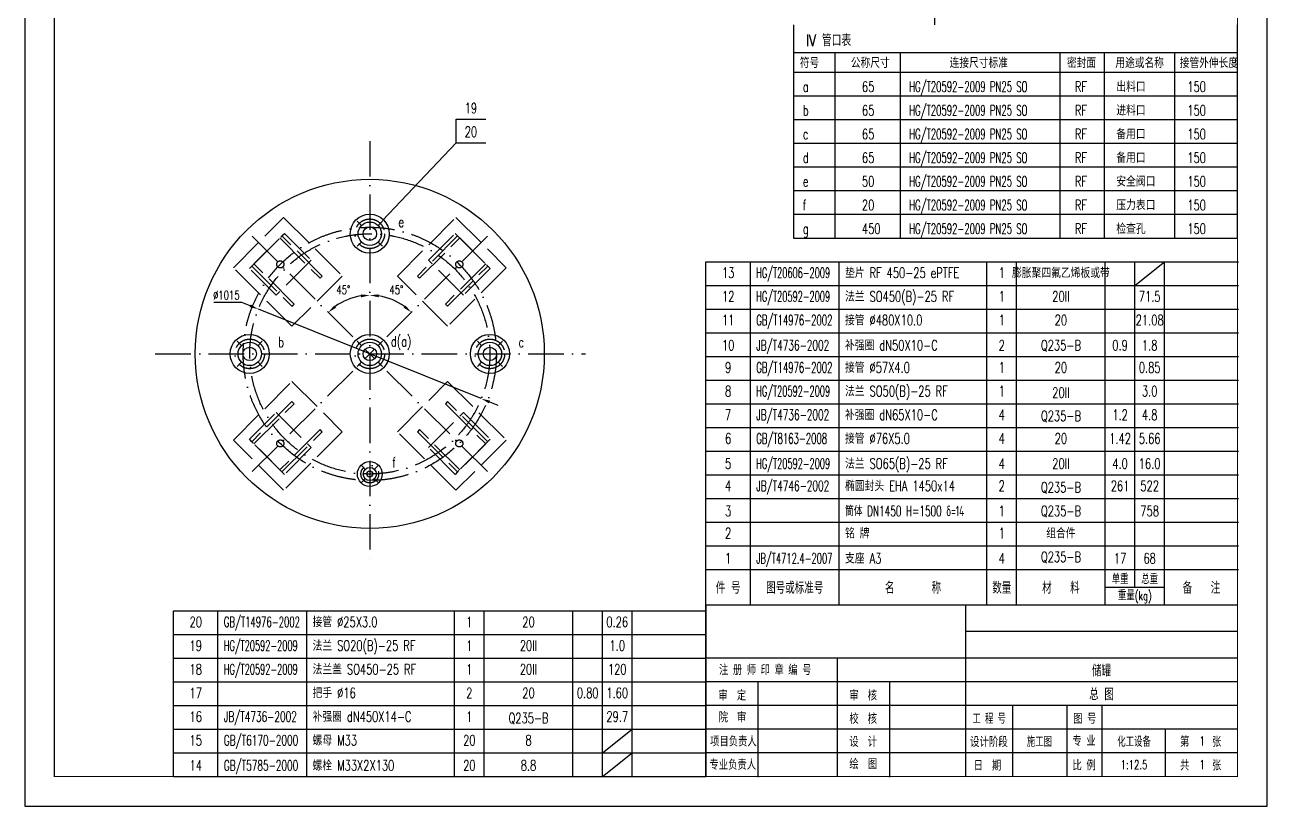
# Model space of a CAD drawing. Extents: x -619 to 10293, y 188 to 7613.
# Drawn here: x 5043 to 10293, y 188 to 3488 of the extents above; entities that cross this region are included whole.
import ezdxf
from ezdxf.enums import TextEntityAlignment as Align

# ---------------------------------------------------------------- set-up
doc = ezdxf.new("R2010")
doc.units = 0
doc.header["$LTSCALE"] = 12.5
doc.linetypes.add('ACAD_ISO02W100', pattern=[15, 12, -3])
doc.linetypes.add('ACAD_ISO10W100', pattern=[18, 12, -3, 0, -3])
doc.layers.get('0').update_dxf_attribs({"linetype": 'CONTINUOUS'})
doc.layers.get('DEFPOINTS').update_dxf_attribs({"linetype": 'CONTINUOUS'})
for name, color, linetype in [('1', 2, 'CONTINUOUS'), ('2', 1, 'CONTINUOUS'), ('K1', 4, 'CONTINUOUS'), ('TANK', 1, 'CONTINUOUS'), ('TANKX', 2, 'ACAD_ISO10W100'), ('TANKY', 7, 'CONTINUOUS'), ('XUXIAN', 7, 'ACAD_ISO02W100')]:
    doc.layers.add(name, color=color, linetype=linetype)
doc.styles.add('HZFS', font='simplex.shx', dxfattribs={"width": 0.7, "bigfont": 'hzfs.shx'})
doc.styles.add('ST', font='SimSun.ttf', dxfattribs={"width": 0.75})
doc.dimstyles.new('PVCAD$2', dxfattribs={"dimscale": 12.5, "dimtxt": 3, "dimasz": 3, "dimexe": 2, "dimexo": 1, "dimgap": 1, "dimtad": 2, "dimtih": 1, "dimdec": 0, "dimzin": 0, "dimtxsty": 'HZFS', "dimcen": 2.5, "dimclrd": 4, "dimclre": 4, "dimazin": 3, "dimtfac": 1, "dimtmove": 0, "dimatfit": 3})
doc.dimstyles.new('PVCAD$3', dxfattribs={"dimscale": 12.5, "dimtxt": 3, "dimasz": 3, "dimexe": 2, "dimexo": 1, "dimgap": 1, "dimtad": 1, "dimtoh": 1, "dimdec": 0, "dimzin": 0, "dimtxsty": 'HZFS', "dimcen": 2.5, "dimclrd": 4, "dimclre": 4, "dimazin": 3, "dimtfac": 1, "dimtmove": 0, "dimatfit": 3})

# ---------------------------------------------------------------- blocks, each defined once
blk = doc.blocks.new('*D16')
at = {"color": 4}
for p, q in [((5959.8, 2315.2), (5841, 2315.2)), ((5994.6, 2301.2), (5959.8, 2315.2)), ((6971.3, 1909), (6029.4, 2287.2)), ((7006.1, 1895.1), (7040.9, 1881.1))]:
    blk.add_line(p, q, dxfattribs=at)
for points in [[(5996.9, 2307), (5992.3, 2295.4), (6029.4, 2287.2)], [(7008.4, 1900.9), (7003.8, 1889.3), (6971.3, 1909)]]:
    blk.add_solid(points, dxfattribs=at)
at = {"layer": 'DEFPOINTS', "color": 0}
for p in [(6029.4, 2287.2), (6971.3, 1909)]:
    blk.add_point(p, dxfattribs=at)
at = {"color": 0, "insert": (5894.2, 2346.4), "char_height": 37.5, "attachment_point": 5, "style": 'HZFS'}
blk.add_mtext('∅1015', dxfattribs=at)
blk = doc.blocks.new('*D19')
at = {"color": 4}
blk.add_arc((6500.3, 2098.1), 247.8, 98.6774, 126.3226, dxfattribs=at)
for points in [[(6462.5, 2349.4), (6463.4, 2336.9), (6500.3, 2346)], [(6357.6, 2293.1), (6349.5, 2302.6), (6325.1, 2273.4)]]:
    blk.add_solid(points, dxfattribs=at)
at = {"layer": 'DEFPOINTS', "color": 0}
for p in [(6500.3, 2997), (6003.6, 2594.9), (6436.2, 2337.5), (6500.3, 2098.1), (6500.3, 1203.9)]:
    blk.add_point(p, dxfattribs=at)
at = {"color": 0, "insert": (6388.2, 2368.8), "char_height": 37.5, "attachment_point": 5, "style": 'HZFS'}
blk.add_mtext('45°', dxfattribs=at)
blk = doc.blocks.new('*D20')
at = {"color": 4}
blk.add_arc((6500.3, 2098.1), 248, 53.6723, 81.3277, dxfattribs=at)
for points in [[(6537.3, 2337.1), (6538.2, 2349.5), (6500.3, 2346.1)], [(6651.3, 2302.7), (6643.2, 2293.2), (6675.7, 2273.5)]]:
    blk.add_solid(points, dxfattribs=at)
at = {"layer": 'DEFPOINTS', "color": 0}
for p in [(6500.3, 2997), (6997.1, 2594.9), (6624.3, 2312.9), (6500.3, 2098.1), (6500.3, 1203.9)]:
    blk.add_point(p, dxfattribs=at)
at = {"color": 0, "insert": (6612.5, 2368.9), "char_height": 37.5, "attachment_point": 5, "style": 'HZFS'}
blk.add_mtext('45°', dxfattribs=at)

msp = doc.modelspace()

# ---------------------------------------------------------------- linework, layer by layer
for p, q in [((5042.5, 7612.6), (5042.5, 187.6)), ((10292.5, 187.6), (10292.5, 7612.6)), ((9733.5, 2387.6), (9858.5, 2487.6)), ((10167.5, 925.1), (9019.5, 925.1)), ((10167.5, 812.6), (7921, 812.6)), ((10167.5, 712.6), (7921, 712.6)), ((10167.5, 612.6), (7921, 612.6)), ((9594, 612.6), (9594, 312.6)), ((10167.5, 512.6), (7921, 512.6)), ((10167.5, 412.6), (7921, 412.6)), ((5042.5, 187.6), (10292.5, 187.6))]:
    msp.add_line(p, q)
at = {"color": 7}
for p, q in [((9019.5, 312.6), (9019.5, 1037.6)), ((8476.2, 312.6), (8476.2, 812.6)), ((8142.2, 309.6), (8142.2, 712.6)), ((8697.4, 309.6), (8697.4, 712.6)), ((9218.1, 312.6), (9218.1, 612.6)), ((9447.9, 312.6), (9447.9, 612.6)), ((9862.4, 312.6), (9862.4, 512.6))]:
    msp.add_line(p, q, dxfattribs=at)
at = {"layer": '1', "color": 7}
for p, q in [((8886.3, 3820.7), (8886.3, 3488.2)), ((10167.5, 3369.4), (8292.5, 3369.4)), ((8467.5, 2586.3), (8467.5, 3369.4)), ((8742.5, 2586.3), (8742.5, 3369.4)), ((9417.5, 2586.3), (9417.5, 3369.4)), ((9605, 2586.3), (9605, 3369.4)), ((9901.8, 2586.3), (9901.8, 3369.4)), ((10167.5, 3286.3), (8292.5, 3286.3)), ((10167.5, 3186.3), (8292.5, 3186.3)), ((10167.5, 3086.3), (8292.5, 3086.3)), ((10167.5, 2986.3), (8292.5, 2986.3)), ((10167.5, 2886.3), (8292.5, 2886.3)), ((10167.5, 2786.3), (8292.5, 2786.3)), ((10167.5, 2686.3), (8292.5, 2686.3))]:
    msp.add_line(p, q, dxfattribs=at)
at = {"layer": '2'}
for p, q in [((8292.5, 2953.8), (8292.5, 3488.2)), ((8292.5, 2586.3), (8292.5, 3488.2)), ((10167.5, 2586.3), (10167.5, 3488.2)), ((10167.5, 2586.3), (8292.5, 2586.3))]:
    msp.add_line(p, q, dxfattribs=at)
at = {"layer": 'K1', "color": 7}
msp.add_line((7921, 312.6), (7921, 1037.6), dxfattribs=at)
at = {"layer": 'K1', "const_width": 5}
msp.add_lwpolyline([(10167.5, 312.6), (10167.5, 7300.1), (5167.5, 7300.1), (5167.5, 312.6)], close=True, dxfattribs=at)
at = {"layer": 'K1', "color": 7}
for points in [[(10167.5, 1037.6, 5, 5, 0), (7921, 1037.6, 5, 5, 0), (7921, 312.6, 5, 5, 0)], [(10167.5, 1037.6, 5, 5, 0), (10167.5, 312.6, 5, 5, 0)], [(10167.5, 312.6, 5, 5, 0), (7921, 312.6, 5, 5, 0)]]:
    msp.add_lwpolyline(points, format="xyseb", dxfattribs=at)
at = {"layer": 'TANK'}
for p, q in [((7921, 1037.6), (7921, 2487.6)), ((5671, 312.6), (5671, 1012.6)), ((5671, 1012.6), (7921, 1012.6))]:
    msp.add_line(p, q, dxfattribs=at)
for centre, radius in [((6500.3, 2098.1), 737.5), ((6500.3, 2605.6), 82.5), ((6500.3, 2605.6), 49.5), ((6500.3, 2605.6), 28.5), ((5992.8, 2098.1), 82.5), ((6500.3, 2098.1), 82.5), ((7007.8, 2098.1), 82.5), ((5992.8, 2098.1), 49.5), ((5992.8, 2098.1), 28.5), ((6500.3, 2098.1), 49.5), ((6500.3, 2098.1), 28.5), ((7007.8, 2098.1), 49.5), ((7007.8, 2098.1), 28.5), ((6500.3, 1590.6), 52.5), ((6500.3, 1590.6), 28), ((6500.3, 1590.6), 12.5)]:
    msp.add_circle(centre, radius, dxfattribs=at)
at = {"layer": 'TANKX'}
for p, q in [((6500.3, 2997), (6500.3, 1203.9)), ((6447.3, 2658.7), (6465, 2641)), ((6553.4, 2658.7), (6535.7, 2641)), ((6003.6, 2594.9), (6500.3, 2098.1)), ((6997.1, 2594.9), (6500.3, 2098.1)), ((6447.3, 2552.6), (6465, 2570.3)), ((6553.4, 2552.6), (6535.7, 2570.3)), ((5939.8, 2151.2), (5957.5, 2133.5)), ((6045.9, 2151.2), (6028.2, 2133.5)), ((6447.3, 2151.2), (6465, 2133.5)), ((6553.4, 2151.2), (6535.7, 2133.5)), ((6954.8, 2151.2), (6972.5, 2133.5)), ((7060.9, 2151.2), (7043.2, 2133.5)), ((5593.9, 2098.1), (7411.8, 2098.1)), ((5939.8, 2045.1), (5957.5, 2062.8)), ((6003.6, 1601.4), (6500.3, 2098.1)), ((6045.9, 2045.1), (6028.2, 2062.8)), ((6447.3, 2045.1), (6465, 2062.8)), ((6997.1, 1601.4), (6500.3, 2098.1)), ((6553.4, 2045.1), (6535.7, 2062.8)), ((6954.8, 2045.1), (6972.5, 2062.8)), ((7060.9, 2045.1), (7043.2, 2062.8)), ((6465, 1626), (6482.7, 1608.3)), ((6535.7, 1626), (6518, 1608.3)), ((6465, 1555.3), (6482.7, 1573)), ((6535.7, 1555.3), (6518, 1573))]:
    msp.add_line(p, q, dxfattribs=at)
for centre, radius in [((6500.3, 2098.1), 535), ((6500.3, 2098.1), 535), ((6500.3, 2098.1), 535), ((6500.3, 2098.1), 535), ((6500.3, 2098.1), 535), ((6500.3, 2605.6), 62.5), ((6500.3, 2098.1), 507.5), ((5992.8, 2098.1), 62.5), ((6500.3, 2098.1), 62.5), ((7007.8, 2098.1), 62.5), ((6500.3, 1590.6), 37.5)]:
    msp.add_circle(centre, radius, dxfattribs=at)
at = {"layer": 'TANKY'}
for p, q in [((6865.1, 2989.4), (6865.1, 3089.4)), ((6865.1, 3089.4), (6990.1, 3089.4)), ((6553.4, 2662), (6865.1, 2989.4)), ((6865.1, 2989.4), (6990.1, 2989.4)), ((7921, 2487.6), (10171, 2487.6)), ((8108.5, 1037.6), (8108.5, 2487.6)), ((8483.5, 1037.6), (8483.5, 2487.6)), ((9108.5, 1037.6), (9108.5, 2487.6)), ((9233.5, 1037.6), (9233.5, 2487.6)), ((9608.5, 1037.6), (9608.5, 2487.6)), ((9733.5, 1112.6), (9733.5, 2487.6)), ((9858.5, 1037.6), (9858.5, 2487.6)), ((7921, 2387.6), (10171, 2387.6)), ((7921, 2287.6), (10171, 2287.6)), ((7921, 2187.6), (10171, 2187.6)), ((7921, 2087.6), (10171, 2087.6)), ((7921, 1987.6), (10171, 1987.6)), ((7921, 1887.6), (10171, 1887.6)), ((7921, 1787.6), (10171, 1787.6)), ((7921, 1687.6), (10171, 1687.6)), ((7921, 1587.6), (10171, 1587.6)), ((7921, 1487.6), (10171, 1487.6)), ((7921, 1387.6), (10171, 1387.6)), ((7921, 1287.6), (10171, 1287.6)), ((7921, 1187.6), (10171, 1187.6)), ((9608.5, 1112.6), (9858.5, 1112.6)), ((5858.5, 312.6), (5858.5, 1012.6)), ((6233.5, 312.6), (6233.5, 1012.6)), ((6858.5, 312.6), (6858.5, 1012.6)), ((6983.5, 312.6), (6983.5, 1012.6)), ((7358.5, 312.6), (7358.5, 1012.6)), ((7483.5, 312.6), (7483.5, 1012.6)), ((7608.5, 312.6), (7608.5, 1012.6)), ((5671, 912.6), (7921, 912.6)), ((5671, 812.6), (7921, 812.6)), ((5671, 712.6), (7921, 712.6)), ((5671, 612.6), (7921, 612.6)), ((5671, 512.6), (7921, 512.6)), ((7483.5, 412.6), (7608.5, 512.6)), ((5671, 412.6), (7921, 412.6)), ((7483.5, 312.6), (7608.5, 412.6)), ((5671, 312.6), (7921, 312.6))]:
    msp.add_line(p, q, dxfattribs=at)
at = {"layer": 'XUXIAN'}
for points in [[(5924, 2462.3), (6136.2, 2674.4), (6383.7, 2426.9), (6171.5, 2214.8), (5924, 2462.3)], [(6864.5, 2674.4), (7076.6, 2462.3), (6829.1, 2214.8), (6617, 2426.9), (6864.5, 2674.4)], [(6001.8, 2469.4), (6171.5, 2299.7), (6180.4, 2308.5), (6010.7, 2478.2), (6120.3, 2587.8), (6290, 2418.1), (6298.8, 2426.9), (6129.1, 2596.6), (6139.7, 2607.3), (6252.9, 2494.1), (6104.4, 2345.6), (5991.2, 2458.8), (6139.7, 2607.3)], [(6871.6, 2596.6), (6701.9, 2426.9), (6710.7, 2418.1), (6880.4, 2587.8), (6990, 2478.2), (6820.3, 2308.5), (6829.1, 2299.7), (6998.8, 2469.4), (7009.5, 2458.8), (6896.3, 2345.6), (6747.8, 2494.1), (6861, 2607.3), (7009.5, 2458.8)], [(6136.2, 1521.8), (5924, 1734), (6171.5, 1981.5), (6383.7, 1769.3), (6136.2, 1521.8)], [(7076.6, 1734), (6864.5, 1521.8), (6617, 1769.3), (6829.1, 1981.5), (7076.6, 1734)], [(6129.1, 1599.6), (6298.8, 1769.3), (6290, 1778.2), (6120.3, 1608.5), (6010.7, 1718.1), (6180.4, 1887.8), (6171.5, 1896.6), (6001.8, 1726.9), (5991.2, 1737.5), (6104.4, 1850.6), (6252.9, 1702.2), (6139.7, 1589), (5991.2, 1737.5)], [(6998.8, 1726.9), (6829.1, 1896.6), (6820.3, 1887.8), (6990, 1718.1), (6880.4, 1608.5), (6710.7, 1778.2), (6701.9, 1769.3), (6871.6, 1599.6), (6861, 1589), (6747.8, 1702.2), (6896.3, 1850.6), (7009.5, 1737.5), (6861, 1589)]]:
    msp.add_lwpolyline(points, dxfattribs=at)
for centre in [(6122, 2476.4), (6878.6, 2476.4), (6122, 1719.8), (6878.6, 1719.8)]:
    msp.add_circle(centre, 15, dxfattribs=at)

# ---------------------------------------------------------------- texts
for s, height, style, width, p in [(' IV 管口表', 50, 'HZFS', 0.75, (8317.5, 3397.9)), ('符号', 43.75, 'HZFS', 0.75, (8317.5, 3306)), ('公称尺寸', 43.75, 'HZFS', 0.75, (8533.2, 3306)), ('连接尺寸标准', 43.75, 'HZFS', 0.75, (8950.9, 3306)), ('密封面', 43.75, 'HZFS', 0.75, (9446.8, 3306)), ('用途或名称', 43.75, 'HZFS', 0.75, (9651.1, 3306)), ('接管外伸长度', 43.75, 'HZFS', 0.75, (9923.3, 3306)), ('HG/T20592-2009 PN25 SO', 43.75, 'HZFS', 0.6, (8780, 3205.1)), ('a', 43.8, 'HZFS', 0.7, (8330, 3205.1)), ('65', 43.75, 'HZFS', 0.7, (8580, 3205.1)), ('RF', 43.75, 'HZFS', 0.7, (9480, 3205.1)), ('出料口', 43.75, 'HZFS', 0.7, (9655, 3205.1)), ('150', 43.75, 'HZFS', 0.7, (9955, 3205.1)), ('HG/T20592-2009 PN25 SO', 43.75, 'HZFS', 0.6, (8780, 3105.1)), ('进料口', 43.75, 'HZFS', 0.7, (9655, 3105.1)), ('b', 43.8, 'HZFS', 0.7, (8330, 3105.1)), ('65', 43.75, 'HZFS', 0.7, (8580, 3105.1)), ('RF', 43.75, 'HZFS', 0.7, (9480, 3105.1)), ('150', 43.75, 'HZFS', 0.7, (9955, 3105.1)), ('65', 43.75, 'HZFS', 0.7, (8580, 3005.1)), ('HG/T20592-2009 PN25 SO', 43.75, 'HZFS', 0.6, (8780, 3005.1)), ('RF', 43.75, 'HZFS', 0.7, (9480, 3005.1)), ('备用口', 43.75, 'HZFS', 0.7, (9655, 3005.1)), ('150', 43.75, 'HZFS', 0.7, (9955, 3005.1)), ('c', 43.8, 'HZFS', 0.7, (8330, 3005.1)), ('d', 43.8, 'HZFS', 0.7, (8330, 2905.1)), ('65', 43.75, 'HZFS', 0.7, (8580, 2905.1)), ('HG/T20592-2009 PN25 SO', 43.75, 'HZFS', 0.6, (8780, 2905.1)), ('RF', 43.75, 'HZFS', 0.7, (9480, 2905.1)), ('备用口', 43.75, 'HZFS', 0.7, (9655, 2905.1)), ('150', 43.75, 'HZFS', 0.7, (9955, 2905.1)), ('50', 43.75, 'HZFS', 0.7, (8580, 2805.1)), ('HG/T20592-2009 PN25 SO', 43.75, 'HZFS', 0.6, (8780, 2805.1)), ('RF', 43.75, 'HZFS', 0.7, (9480, 2805.1)), ('安全阀口', 43.75, 'HZFS', 0.7, (9655, 2805.1)), ('150', 43.75, 'HZFS', 0.7, (9955, 2805.1)), ('e', 43.8, 'HZFS', 0.7, (8330, 2805.1)), ('f', 43.8, 'HZFS', 0.7, (8330, 2705.1)), ('20', 43.75, 'HZFS', 0.7, (8580, 2705.1)), ('HG/T20592-2009 PN25 SO', 43.75, 'HZFS', 0.6, (8780, 2705.1)), ('RF', 43.75, 'HZFS', 0.7, (9480, 2705.1)), ('压力表口', 43.75, 'HZFS', 0.7, (9655, 2705.1)), ('150', 43.75, 'HZFS', 0.7, (9955, 2705.1)), ('g', 43.8, 'HZFS', 0.7, (8330, 2605.1)), ('450', 43.75, 'HZFS', 0.7, (8580, 2605.1)), ('HG/T20592-2009 PN25 SO', 43.75, 'HZFS', 0.6, (8780, 2605.1)), ('RF', 43.75, 'HZFS', 0.7, (9480, 2605.1)), ('检查孔', 43.75, 'HZFS', 0.7, (9655, 2605.1)), ('150', 43.75, 'HZFS', 0.7, (9955, 2605.1)), ('HG/T20606-2009', 43.75, 'HZFS', 0.58, (8133.5, 2418.8)), ('垫片 RF 450-25 ePTFE', 43.75, 'HZFS', 0.7, (8508.5, 2418.8)), ('HG/T20592-2009', 43.75, 'HZFS', 0.58, (8133.5, 2318.8)), ('法兰 SO450(B)-25 RF', 43.75, 'HZFS', 0.7, (8508.5, 2318.8)), ('GB/T14976-2002', 43.75, 'HZFS', 0.6, (8133.5, 2018.8)), ('接管 %%C57X4.0', 43.75, 'HZFS', 0.7, (8508.5, 2018.8)), ('HG/T20592-2009', 43.75, 'HZFS', 0.58, (8133.5, 1918.8)), ('法兰 SO50(B)-25 RF', 43.75, 'HZFS', 0.7, (8508.5, 1918.8)), ('JB/T4736-2002', 43.75, 'HZFS', 0.63, (8133.5, 1818.8)), ('补强圈 dN65X10-C', 43.75, 'HZFS', 0.7, (8508.5, 1818.8)), ('JB/T4746-2002', 43.75, 'HZFS', 0.63, (8133.5, 1518.8)), ('椭圆封头 EHA 1450x14', 43.75, 'HZFS', 0.7, (8508.5, 1518.8)), ('HG/T20592-2009', 43.75, 'HZFS', 0.58, (5883.5, 743.8)), ('法兰盖 SO450-25 RF', 43.75, 'HZFS', 0.7, (6258.5, 743.8)), ('注 册 师 印 章 编 号', 37.5, 'ST', 0.75, (7976.2, 745.8)), ('审  定', 37.5, 'ST', 0.75, (7973.8, 637.9)), ('审  核', 37.5, 'ST', 0.75, (8526.8, 637.8)), ('院  审', 37.5, 'ST', 0.75, (7974.6, 545.5)), ('校  核', 37.5, 'ST', 0.75, (8526.8, 539.4)), ('工 程 号', 37.5, 'ST', 0.68, (9047.1, 539.9)), ('图 号', 37.5, 'ST', 0.75, (9473, 539.9)), ('项目负责人', 37.5, 'ST', 0.75, (7938.3, 443.7)), ('设  计', 37.5, 'ST', 0.75, (8526.8, 442.3)), ('设计阶段', 37.5, 'ST', 0.76, (9036.9, 441.6)), ('专 业', 37.5, 'ST', 0.75, (9469.9, 445.8)), ('第     张 ', 37.5, 'ST', 0.75, (9924.3, 442.4)), ('专业负责人', 37.5, 'ST', 0.75, (7935.9, 345.1)), ('绘  图', 37.5, 'ST', 0.75, (8526.9, 348.1)), ('日  期', 37.5, 'ST', 0.75, (9051.9, 341.8)), ('比 例', 37.5, 'ST', 0.75, (9469.9, 342.4)), ('共     张', 37.5, 'ST', 0.75, (9924.3, 342.4))]:
    msp.add_text(s, height=height, dxfattribs=dict(style=style, width=width)).set_placement(p)
at = {"style": 'HZFS', "width": 0.7}
for s, height, p in [('13', 43.75, (8014.7, 2418.8)), ('1', 43.8, (9171, 2418.8)), ('膨胀聚四氟乙烯板或带', 43.75, (9421, 2418.8)), ('12', 43.75, (8014.7, 2318.8)), ('1', 43.8, (9171, 2318.8)), ('20II', 43.75, (9421, 2318.8)), ('71.5', 43.75, (9796, 2318.8)), ('9', 43.8, (8014.7, 2018.8)), ('1', 43.8, (9171, 2018.8)), ('0.85', 43.75, (9796, 2018.8)), ('8', 43.8, (8014.7, 1918.8)), ('1', 43.8, (9171, 1918.8)), ('3.0', 43.75, (9796, 1918.8)), ('7', 43.8, (8014.7, 1818.8)), ('4', 43.8, (9171, 1818.8)), ('1.2', 43.75, (9671, 1818.8)), ('4.8', 43.75, (9796, 1818.8)), ('4', 43.8, (8014.7, 1518.8)), ('2', 43.8, (9171, 1518.8)), ('261', 43.75, (9671, 1518.8)), ('522', 43.75, (9796, 1518.8)), ('18', 43.75, (5764.7, 743.8)), ('1', 43.8, (6921, 743.8)), ('20II', 43.75, (7171, 743.8)), ('120', 43.75, (7546, 743.8))]:
    msp.add_text(s, height=height, dxfattribs=at).set_placement(p, align=Align.CENTER)
for s, height, p in [('储罐', 50, (9592.5, 762.6)), ('总 图', 50, (9592.5, 662.6)), ('施工图', 37.5, (9330, 462.6)), ('化工设备', 37.5, (9730, 462.6)), ('1', 37.5, (10017.5, 462.6)), ('1:12.5', 37.5, (9730, 362.6)), ('1', 37.5, (10017.5, 362.6))]:
    msp.add_text(s, height=height, dxfattribs=at).set_placement(p, align=Align.MIDDLE)
at = {"layer": 'TANKY', "style": 'HZFS', "width": 0.7}
for s, height, p in [('19', 43.75, (6927.6, 3114.4)), ('20', 43.75, (6927.6, 3014.4)), ('11', 43.75, (8014.7, 2218.8)), ('1', 43.8, (9171, 2218.8)), ('20', 43.75, (9421, 2218.8)), ('21.08', 43.75, (9796, 2218.8)), ('10', 43.75, (8014.7, 2112.6)), ('2', 43.8, (9171, 2112.6)), ('Q235-B', 43.75, (9421, 2112.6)), ('0.9', 43.75, (9671, 2112.6)), ('1.8', 43.75, (9796, 2112.6)), ('20', 43.75, (9421, 2018.8)), ('20II', 43.75, (9421, 1912.6)), ('Q235-B', 43.75, (9421, 1814.3)), ('6', 43.8, (8014.7, 1718.8)), ('4', 43.8, (9171, 1718.8)), ('20', 43.75, (9421, 1718.8)), ('1.42', 43.75, (9671, 1718.8)), ('5.66', 43.75, (9796, 1718.8)), ('5', 43.8, (8014.7, 1612.6)), ('4', 43.8, (9171, 1612.6)), ('20II', 43.75, (9421, 1612.6)), ('4.0', 43.75, (9671, 1612.6)), ('16.0', 43.75, (9796, 1612.6)), ('Q235-B', 43.75, (9421, 1512.6)), ('3', 43.8, (8014.7, 1412.6)), ('1', 43.8, (9171, 1412.6)), ('Q235-B', 43.75, (9421, 1412.6)), ('758', 43.75, (9796, 1412.6)), ('组合件', 43.75, (9421, 1318.8)), ('2', 43.8, (8014.7, 1318.8)), ('1', 43.8, (9171, 1318.8)), ('Q235-B', 43.75, (9421, 1218.8)), ('1', 43.8, (8014.7, 1212.6)), ('4', 43.8, (9171, 1212.6)), ('17', 43.75, (9671, 1212.6)), ('68', 43.75, (9796, 1212.6)), ('20', 43.75, (5764.7, 943.8)), ('1', 43.8, (6921, 943.8)), ('20', 43.75, (7171, 943.8)), ('0.26', 43.75, (7546, 943.8)), ('19', 43.75, (5764.7, 843.8)), ('1', 43.8, (6921, 843.8)), ('20II', 43.75, (7171, 843.8)), ('1.0', 43.75, (7546, 843.8)), ('17', 43.75, (5764.7, 643.8)), ('2', 43.8, (6921, 643.8)), ('20', 43.75, (7171, 643.8)), ('0.80', 43.75, (7421, 643.8)), ('1.60', 43.75, (7546, 643.8)), ('16', 43.75, (5764.7, 543.8)), ('1', 43.8, (6921, 543.8)), ('Q235-B', 43.75, (7171, 537.6)), ('29.7', 43.75, (7546, 543.8)), ('15', 43.75, (5764.7, 443.8)), ('20', 43.75, (6921, 443.8)), ('8', 43.8, (7171, 443.8)), ('14', 43.75, (5764.7, 337.6)), ('20', 43.75, (6921, 337.6)), ('8.8', 43.75, (7171, 337.6))]:
    msp.add_text(s, height=height, dxfattribs=at).set_placement(p, align=Align.CENTER)
for s, height, p in [('e', 43.8, (6632.8, 2655.6)), ('b', 43.8, (6125.3, 2148.1)), ('d(a)', 43.75, (6632.8, 2148.1)), ('c', 43.8, (7140.3, 2148.1)), ('f', 43.8, (6602.8, 1640.6)), ('单重', 37.5, (9671, 1150.1)), ('总重', 37.5, (9796, 1150.1)), ('件 号', 50, (8014.7, 1112.6)), ('图号或标准号', 50, (8296, 1112.6)), ('名      称', 50, (8796, 1112.6)), ('数量', 50, (9171, 1112.6)), ('材   料', 50, (9421, 1112.6)), ('重量(kg)', 37.5, (9733.5, 1075.1)), ('备   注', 50, (10014.7, 1112.6))]:
    msp.add_text(s, height=height, dxfattribs=at).set_placement(p, align=Align.MIDDLE)
at = {"layer": 'TANKY', "style": 'HZFS'}
for s, width, p in [('GB/T14976-2002', 0.6, (8133.5, 2218.8)), ('接管 %%C480X10.0', 0.7, (8508.5, 2218.8)), ('JB/T4736-2002', 0.63, (8133.5, 2112.6)), ('补强圈 dN50X10-C', 0.7, (8508.5, 2112.6)), ('GB/T8163-2008', 0.6, (8133.5, 1718.8)), ('接管 %%C76X5.0', 0.7, (8508.5, 1718.8)), ('HG/T20592-2009', 0.58, (8133.5, 1612.6)), ('法兰 SO65(B)-25 RF', 0.7, (8508.5, 1612.6)), ('筒体 DN1450 H=1500 δ=14', 0.63, (8508.5, 1412.6)), ('铭 牌', 0.7, (8508.5, 1318.8)), ('JB/T4712.4-2007', 0.59, (8133.5, 1212.6)), ('支座 A3', 0.7, (8508.5, 1212.6)), ('GB/T14976-2002', 0.6, (5883.5, 943.8)), ('接管 %%C25X3.0', 0.7, (6258.5, 943.8)), ('HG/T20592-2009', 0.58, (5883.5, 843.8)), ('法兰 SO20(B)-25 RF', 0.7, (6258.5, 843.8)), ('把手 %%c16', 0.7, (6258.5, 643.8)), ('JB/T4736-2002', 0.63, (5883.5, 543.8)), ('补强圈 dN450X14-C', 0.7, (6258.5, 543.8)), ('GB/T6170-2000', 0.63, (5883.5, 443.8)), ('螺母 M33', 0.7, (6258.5, 443.8)), ('GB/T5785-2000', 0.63, (5883.5, 337.6)), ('螺栓 M33X2X130', 0.7, (6258.5, 337.6))]:
    msp.add_text(s, height=43.75, dxfattribs=dict(at, width=width)).set_placement(p)

# ---------------------------------------------------------------- dimensions: what is measured, and where the dimension line sits
for base, line1, line2, picture, middle in [((6436.1926, 2337.5337), ((6500.3394, 2996.9873), (6500.3394, 1203.8732)), ((6003.5969, 2594.877), (6500.3394, 2098.1345)), '*D19', (6388.2303, 2368.7897)), ((6624.3, 2312.9), ((6997.1, 2594.9), (6500.3, 2098.1)), ((6500.3, 2997), (6500.3, 1203.9)), '*D20', (6612.5, 2368.9))]:
    dim = msp.add_angular_dim_2l(base=base, line1=line1, line2=line2, dimstyle='PVCAD$2')
    dim.commit()
    dim.dimension.update_dxf_attribs({"geometry": picture, "text_midpoint": middle})
dim = msp.add_diameter_dim_2p(p1=(6971.3, 1909), p2=(6029.4, 2287.2), dimstyle='PVCAD$3')
dim.commit()
dim.dimension.update_dxf_attribs({"geometry": '*D16', "text_midpoint": (5894.2, 2315.2), "dimtype": 163})

doc.saveas('drawing.dxf')
